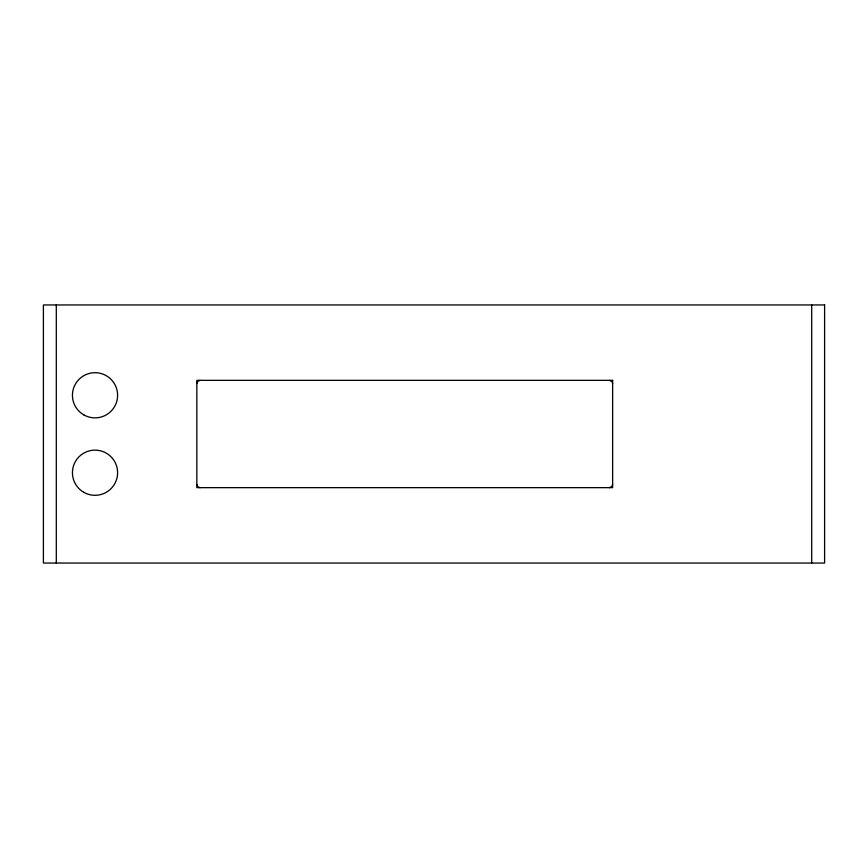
<?xml version="1.0" encoding="UTF-8"?>
<svg xmlns="http://www.w3.org/2000/svg" width="868" height="868" viewBox="0 0 868 868"><rect width="100%" height="100%" fill="white"/><g stroke="black" fill="none" stroke-linecap="round" stroke-linejoin="round"><path stroke-width="1.3" d="M196.841 383.569L197.589 381.497L200.063 380.347M612.634 484.431L611.886 486.503L609.412 487.653M609.412 380.347L611.886 381.497L612.634 383.569M200.063 487.653L197.991 486.894L196.841 484.431M811.699 304.95L811.699 563.05M56.301 304.95L56.301 563.05M824.6 304.95L43.4 304.95L43.4 563.05L824.6 563.05L824.6 304.95M612.634 380.347L196.841 380.347L196.841 487.653L612.634 487.653L612.634 380.347M83.729 492.275A22.579 22.579 0 0 0 117.603 472.713A22.579 22.579 0 0 0 83.729 453.161A22.579 22.579 0 0 0 83.729 492.275M83.729 414.839A22.579 22.579 0 0 0 117.603 395.287A22.579 22.579 0 0 0 83.729 375.725A22.579 22.579 0 0 0 83.729 414.839"/></g></svg>
